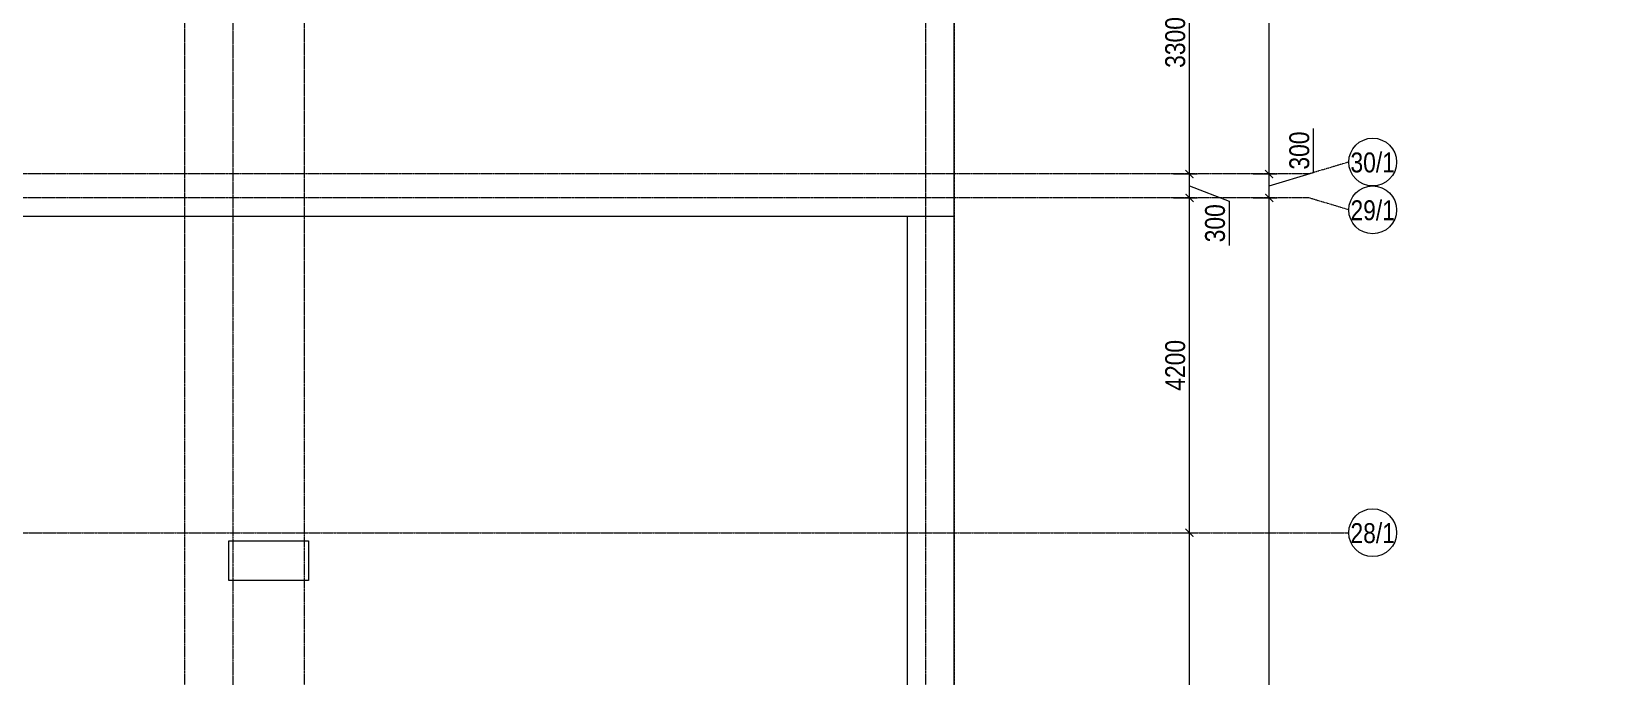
# Model space of a CAD drawing. Header units: millimetres. Extents: x -65509 to 912790, y 446 to 713294.
# Drawn here: x 492976 to 512869, y 600782 to 608868 of the extents above; entities that cross this region are included whole.
import ezdxf
from ezdxf import colors
from ezdxf.entities.mleader import LeaderData, LeaderLine
from ezdxf.enums import TextEntityAlignment as Align
from ezdxf.math import Vec2, Vec3

# ---------------------------------------------------------------- set-up
doc = ezdxf.new("R2010")
doc.units = ezdxf.units.MM
doc.linetypes.add('CENTER2', pattern=[28.575, 19.05, -3.175, 3.175, -3.175])
doc.linetypes.add('DASHED', pattern=[19.05, 12.7, -6.35])
doc.layers.get('Defpoints').update_dxf_attribs({"color": 250})
doc.layers.add('АР_Делит', color=250, linetype='Continuous', lineweight=0, plot=False)
for name, color, linetype, lineweight in [('АР_ФАСАД', 250, 'Continuous', 9), ('РД_Оси_100', 250, 'Continuous', 0), ('РД_Оси_размер', 250, 'Continuous', 0)]:
    doc.layers.add(name, color=color, linetype=linetype, lineweight=lineweight)
doc.styles.add('style1', font='ARIALN.TTF')
doc.styles.add('ккк', font='isocpeur.ttf', dxfattribs={"width": 0.85, "oblique": 15})
doc.dimstyles.new('Dim100_ареал', dxfattribs={"dimscale": 100, "dimtxt": 2.5, "dimasz": 1, "dimexe": 1, "dimexo": 1, "dimgap": 0.5, "dimtad": 1, "dimzin": 12, "dimdsep": 46, "dimtxsty": 'style1', "dimblk": 'ARCHTICK', "dimcen": 1, "dimdle": 1, "dimclrd": 256, "dimclre": 256, "dimaunit": 1, "dimadec": 0, "dimazin": 3, "dimtfac": 1, "dimtmove": 1, "dimatfit": 3, "dimldrblk": 'OPEN30', "dimfxl": 4, "dimfxlon": 1, "dimtolj": 1, "dimtzin": 0, "dimlwd": 9, "dimlwe": 9, "dimarcsym": 0})

# ---------------------------------------------------------------- blocks, each defined once
blk = doc.blocks.new('A-iden')
at = {"linetype": 'Continuous', "lineweight": 5}
blk.add_circle((0, -4), 3, dxfattribs=at)
at = {"color": 0, "linetype": 'Continuous', "lineweight": 20, "style": 'ккк', "width": 0.85}
blk.add_attdef('ID', text='', height=8, dxfattribs=at).set_placement((0.31, -3.85), align=Align.MIDDLE_CENTER)
blk = doc.blocks.new('_ArchTick')
at = {"color": 0, "linetype": 'ByBlock', "const_width": 0.15}
blk.add_lwpolyline([(-0.5, -0.5), (0.5, 0.5)], dxfattribs=at)
blk = doc.blocks.new('*D372')
at = {"layer": 'Defpoints', "color": 0, "transparency": 16777216}
for p in [(116910, 96300), (117910, 96300), (116910, 90900)]:
    blk.add_point(p, dxfattribs=at)
at = {"layer": 'РД_Оси_размер', "color": 0, "lineweight": 5, "transparency": 16777216}
for p, q in [((117710, 96300), (118010, 96300)), ((117910, 90800), (117910, 96400)), ((117710, 90900), (118010, 90900))]:
    blk.add_line(p, q, dxfattribs=at)
at = {"layer": 'РД_Оси_размер', "color": 0, "lineweight": 5, "transparency": 16777216, "xscale": 100, "yscale": 100, "zscale": 100}
for p, rotation in [((117910, 96300), 90), ((117910, 90900), 270)]:
    blk.add_blockref('_ArchTick', p, dxfattribs=dict(at, rotation=rotation))
at = {"layer": 'РД_Оси_размер', "color": 0, "transparency": 16777216, "insert": (117732, 93600), "char_height": 250, "attachment_point": 5, "rotation": 90, "style": 'style1'}
blk.add_mtext('\\A1;5400', dxfattribs=at)
blk = doc.blocks.new('_Open30')
at = {"color": 0, "linetype": 'ByBlock', "lineweight": -2}
for p, q in [((-1, 0.27), (0, 0)), ((0, 0), (-1, -0.27)), ((0, 0), (-1, 0))]:
    blk.add_line(p, q, dxfattribs=at)
blk = doc.blocks.new('*D373')
at = {"layer": 'Defpoints', "color": 0, "transparency": 16777216}
for p in [(116910, 100500), (117910, 100500), (116910, 96300)]:
    blk.add_point(p, dxfattribs=at)
at = {"layer": 'РД_Оси_размер', "color": 0, "lineweight": 5, "transparency": 16777216}
for p, q in [((117710, 100500), (118010, 100500)), ((117910, 96200), (117910, 100600)), ((117710, 96300), (118010, 96300))]:
    blk.add_line(p, q, dxfattribs=at)
at = {"layer": 'РД_Оси_размер', "color": 0, "lineweight": 5, "transparency": 16777216, "xscale": 100, "yscale": 100, "zscale": 100}
for p, rotation in [((117910, 100500), 90), ((117910, 96300), 270)]:
    blk.add_blockref('_ArchTick', p, dxfattribs=dict(at, rotation=rotation))
at = {"layer": 'РД_Оси_размер', "color": 0, "transparency": 16777216, "insert": (117732, 98400), "char_height": 250, "attachment_point": 5, "rotation": 90, "style": 'style1'}
blk.add_mtext('\\A1;4200', dxfattribs=at)
blk = doc.blocks.new('*D374')
at = {"layer": 'Defpoints', "color": 0, "transparency": 16777216}
for p in [(116910, 100800), (117910, 100800), (116910, 100500)]:
    blk.add_point(p, dxfattribs=at)
at = {"layer": 'РД_Оси_размер', "color": 0, "lineweight": 5, "transparency": 16777216}
for p, q in [((117910, 100400), (117910, 100900)), ((117710, 100800), (118010, 100800)), ((117710, 100500), (118010, 100500)), ((117910, 100650), (118410, 100458)), ((118410, 100458), (118410, 99905))]:
    blk.add_line(p, q, dxfattribs=at)
at = {"layer": 'РД_Оси_размер', "color": 0, "lineweight": 5, "transparency": 16777216, "xscale": 100, "yscale": 100, "zscale": 100}
for p, rotation in [((117910, 100800), 90), ((117910, 100500), 270)]:
    blk.add_blockref('_ArchTick', p, dxfattribs=dict(at, rotation=rotation))
at = {"layer": 'РД_Оси_размер', "color": 0, "transparency": 16777216, "insert": (118232, 100182), "char_height": 250, "attachment_point": 5, "rotation": 90, "style": 'style1'}
blk.add_mtext('\\A1;300', dxfattribs=at)
blk = doc.blocks.new('*D375')
at = {"layer": 'Defpoints', "color": 0, "transparency": 16777216}
for p in [(116910, 104100), (117910, 104100), (116910, 100800)]:
    blk.add_point(p, dxfattribs=at)
at = {"layer": 'РД_Оси_размер', "color": 0, "lineweight": 5, "transparency": 16777216}
for p, q in [((117710, 104100), (118010, 104100)), ((117910, 100700), (117910, 104200)), ((117710, 100800), (118010, 100800))]:
    blk.add_line(p, q, dxfattribs=at)
at = {"layer": 'РД_Оси_размер', "color": 0, "lineweight": 5, "transparency": 16777216, "xscale": 100, "yscale": 100, "zscale": 100}
for p, rotation in [((117910, 104100), 90), ((117910, 100800), 270)]:
    blk.add_blockref('_ArchTick', p, dxfattribs=dict(at, rotation=rotation))
at = {"layer": 'РД_Оси_размер', "color": 0, "transparency": 16777216, "insert": (117732, 102450), "char_height": 250, "attachment_point": 5, "rotation": 90, "style": 'style1'}
blk.add_mtext('\\A1;3300', dxfattribs=at)
blk = doc.blocks.new('*D225')
at = {"layer": 'Defpoints', "color": 0, "transparency": 16777216}
for p in [(114955, 100500), (118910, 100500), (116910, 69300)]:
    blk.add_point(p, dxfattribs=at)
at = {"layer": 'РД_Оси_размер', "color": 0, "lineweight": 5, "transparency": 16777216}
for p, q in [((118710, 100500), (119010, 100500)), ((118910, 69200), (118910, 100600)), ((118710, 69300), (119010, 69300))]:
    blk.add_line(p, q, dxfattribs=at)
at = {"layer": 'РД_Оси_размер', "color": 0, "lineweight": 5, "transparency": 16777216, "xscale": 100, "yscale": 100, "zscale": 100}
for p, rotation in [((118910, 100500), 90), ((118910, 69300), 270)]:
    blk.add_blockref('_ArchTick', p, dxfattribs=dict(at, rotation=rotation))
at = {"layer": 'РД_Оси_размер', "color": 0, "transparency": 16777216, "insert": (118732, 84900), "char_height": 250, "attachment_point": 5, "rotation": 90, "style": 'style1'}
blk.add_mtext('\\A1;31200', dxfattribs=at)
blk = doc.blocks.new('*D226')
at = {"layer": 'Defpoints', "color": 0, "transparency": 16777216}
for p in [(116910, 100800), (118910, 100800), (114955, 100500)]:
    blk.add_point(p, dxfattribs=at)
at = {"layer": 'РД_Оси_размер', "color": 0, "lineweight": 5, "transparency": 16777216}
for p, q in [((119468, 100817), (119468, 101370)), ((118910, 100400), (118910, 100900)), ((118710, 100800), (119010, 100800)), ((118910, 100650), (119468, 100817)), ((118710, 100500), (119010, 100500))]:
    blk.add_line(p, q, dxfattribs=at)
at = {"layer": 'РД_Оси_размер', "color": 0, "lineweight": 5, "transparency": 16777216, "xscale": 100, "yscale": 100, "zscale": 100}
for p, rotation in [((118910, 100800), 90), ((118910, 100500), 270)]:
    blk.add_blockref('_ArchTick', p, dxfattribs=dict(at, rotation=rotation))
at = {"layer": 'РД_Оси_размер', "color": 0, "transparency": 16777216, "insert": (119290, 101094), "char_height": 250, "attachment_point": 5, "rotation": 90, "style": 'style1'}
blk.add_mtext('\\A1;300', dxfattribs=at)
blk = doc.blocks.new('*D333')
at = {"layer": 'Defpoints', "color": 0, "transparency": 16777216}
for p in [(116910, 134700), (118910, 134700), (116910, 100800)]:
    blk.add_point(p, dxfattribs=at)
at = {"layer": 'РД_Оси_размер', "color": 0, "lineweight": 5, "transparency": 16777216}
for p, q in [((118710, 134700), (119010, 134700)), ((118910, 100700), (118910, 134800)), ((118710, 100800), (119010, 100800))]:
    blk.add_line(p, q, dxfattribs=at)
at = {"layer": 'РД_Оси_размер', "color": 0, "lineweight": 5, "transparency": 16777216, "xscale": 100, "yscale": 100, "zscale": 100}
for p, rotation in [((118910, 134700), 90), ((118910, 100800), 270)]:
    blk.add_blockref('_ArchTick', p, dxfattribs=dict(at, rotation=rotation))
at = {"layer": 'РД_Оси_размер', "color": 0, "transparency": 16777216, "insert": (118732, 117750), "char_height": 250, "attachment_point": 5, "rotation": 90, "style": 'style1'}
blk.add_mtext('\\A1;33900', dxfattribs=at)
blk = doc.blocks.new('СОШ_2200_АР_ОСИ_М100_28.05.24')
at = {"layer": 'АР_Делит', "color": 5, "linetype": 'DASHED'}
blk.add_lwpolyline([(114955, 135155), (114955, -355), (93595.036, -355), (93595.036, 13855), (94145, 13855), (94145, 68320), (66055, 68320), (66055, 13857.73), (83455, 13857.73), (83455, -355), (45245, -355), (45245, 13145), (44695, 13145), (44695, 26755), (45245, 26755), (45245, 68320), (20455, 68320), (20455, 26755), (27955, 26755), (27955, 13145), (-355, 13145), (-355, 100855), (37145, 100855), (37145, 129155)], dxfattribs=at)
at = {"layer": 'РД_Оси_100', "linetype": 'CENTER2'}
for p, q in [((114600, -6155), (114600, 139938.679)), ((-5954.958, 96300), (119910, 96300))]:
    blk.add_line(p, q, dxfattribs=at)
for points in [[(105300, -6155), (105300, 139938.679)], [(105900, 139938.679), (105900, -6155)], [(106800, -6155), (106800, 139938.679)], [(119910, 100950), (119410, 100800), (-5454.958, 100800), (-5954.958, 100950)], [(119910, 100350), (119410, 100500), (-5454.958, 100500), (-5954.958, 100350)]]:
    blk.add_lwpolyline(points, dxfattribs=at)
at = {"layer": 'РД_Оси_100', "color": 0}
ref = blk.add_blockref('A-iden', (120210, 101350), dxfattribs=dict(at, xscale=100, yscale=100, zscale=100))
ref.add_attrib('ID', '30/1', dxfattribs={"layer": '0', "linetype": 'Continuous', "height": 250, "style": 'style1'}).set_placement((120210, 100950), align=Align.MIDDLE)
ref = blk.add_blockref('A-iden', (120210, 100750), dxfattribs=dict(at, xscale=100, yscale=100, zscale=100))
ref.add_attrib('ID', '29/1', dxfattribs={"layer": '0', "linetype": 'Continuous', "height": 250, "style": 'style1'}).set_placement((120210, 100350), align=Align.MIDDLE)
ref = blk.add_blockref('A-iden', (120210, 96700), dxfattribs=dict(at, xscale=100, yscale=100, zscale=100))
ref.add_attrib('ID', '28/1', dxfattribs={"layer": '0', "linetype": 'Continuous', "height": 250, "style": 'style1'}).set_placement((120210, 96300), align=Align.MIDDLE)
at = {"layer": 'РД_Оси_размер'}
for base, p1, p2, picture, middle in [((118910, 134700), (116910, 100800), (116910, 134700), '*D333', (118732.357, 117750)), ((117910, 104100), (116910, 100800), (116910, 104100), '*D375', (117732.357, 102450)), ((118910, 100800), (114955, 100500), (116910, 100800), '*D226', (119290.286, 100867.379)), ((118910, 100500), (116910, 69300), (114955, 100500), '*D225', (118732.357, 84900)), ((117910, 100500), (116910, 96300), (116910, 100500), '*D373', (117732.357, 98400)), ((117910, 96300), (116910, 90900), (116910, 96300), '*D372', (117732.357, 93600))]:
    dim = blk.add_linear_dim(base=base, p1=p1, p2=p2, angle=90, dimstyle='Dim100_ареал', dxfattribs=at)
    dim.commit()
    dim.dimension.update_dxf_attribs({"geometry": picture, "text_midpoint": middle})
dim = blk.add_linear_dim(base=(117910, 100800), p1=(116910, 100500), p2=(116910, 100800), angle=90, dimstyle='Dim100_ареал', dxfattribs=at)
dim.commit()
dim.dimension.update_dxf_attribs({"geometry": '*D374', "text_midpoint": (118410, 100407.707), "dimtype": 128})

msp = doc.modelspace()

# ---------------------------------------------------------------- linework, layer by layer
at = {"layer": 'АР_Делит'}
msp.add_lwpolyline([(495450.882, 602483.318), (496450.882, 602483.318), (496450.882, 601983.318), (495450.882, 601983.318)], close=True, dxfattribs=at)
at = {"layer": 'АР_ФАСАД'}
for points in [[(504555.882, 597663.318), (504555.882, 641438.318), (462345.882, 641438.318), (462345.882, 635438.318), (426745.882, 635438.318), (426745.882, 607138.318), (389245.882, 607138.318), (389245.882, 519428.318), (434765.882, 519428.318)], [(427330.882, 606553.318), (504555.882, 606553.318)], [(503970.882, 597663.318), (503970.882, 606553.318)]]:
    msp.add_lwpolyline(points, dxfattribs=at)

# ---------------------------------------------------------------- block references
at = {"layer": 'РД_Оси_100'}
msp.add_blockref('СОШ_2200_АР_ОСИ_М100_28.05.24', (389600.882, 506283.318), dxfattribs=at)

# ---------------------------------------------------------------- leaders
at = {"layer": 'АР_Делит'}
ml = msp.add_multileader_mtext('Standard', dxfattribs=at)
ml.set_content('предусмотреть лорбик_файерборд по мет.каркасу  от ФГ-15 до покрытия фермы/перекрытия', color=256, style='style1')
ml.set_leader_properties(color=256)
ml.build(insert=Vec2(0, 0))
ml.multileader.update_dxf_attribs({"has_dogleg": 0, "text_left_attachment_type": 6, "text_right_attachment_type": 6, "arrow_head_size": 500, "scale": 100})
ctx = ml.context
ctx.base_point, ctx.scale, ctx.char_height, ctx.arrow_head_size, ctx.landing_gap_size, ctx.plane_origin, ctx.plane_x_axis, ctx.plane_y_axis = Vec3(427558.207, 588605.03), 100, 300, 500, 50, Vec3(409878.206, 573003.983), Vec3(1, 0.00000001), Vec3(-0.00000001, 1)
ctx.left_attachment, ctx.right_attachment = 6, 6
notes = []
notes.append((ctx, [(1, (1, 1, 0), (427550.207, 588605.03), (1, 0.00000001), 8, [(0, [(436950.881, 590853.318)], 0, []), (1, [(401750.882, 659149.318)], 0, [])])]))
ctx.mtext.insert, ctx.mtext.text_direction, ctx.mtext.rotation, ctx.mtext.width, ctx.mtext.defined_height, ctx.mtext.flow_direction = Vec3(427608.207, 588988.318), Vec3(1, 0.00000001), 0.00000001, 4538.94863, 395.157, 5
for ctx, leaders in notes:
    for number, flags, end, landing, length, lines in leaders:
        leader = LeaderData()
        leader.index, (leader.has_last_leader_line, leader.has_dogleg_vector, leader.attachment_direction) = number, flags
        leader.last_leader_point, leader.dogleg_vector, leader.dogleg_length = Vec3(end), Vec3(landing), length
        for number, points, colour, breaks in lines:
            line = LeaderLine()
            line.index, line.vertices, line.color, line.breaks = number, Vec3.list(points), colors.encode_raw_color(colour), breaks
            leader.lines.append(line)
        ctx.leaders.append(leader)

doc.saveas('drawing.dxf')
